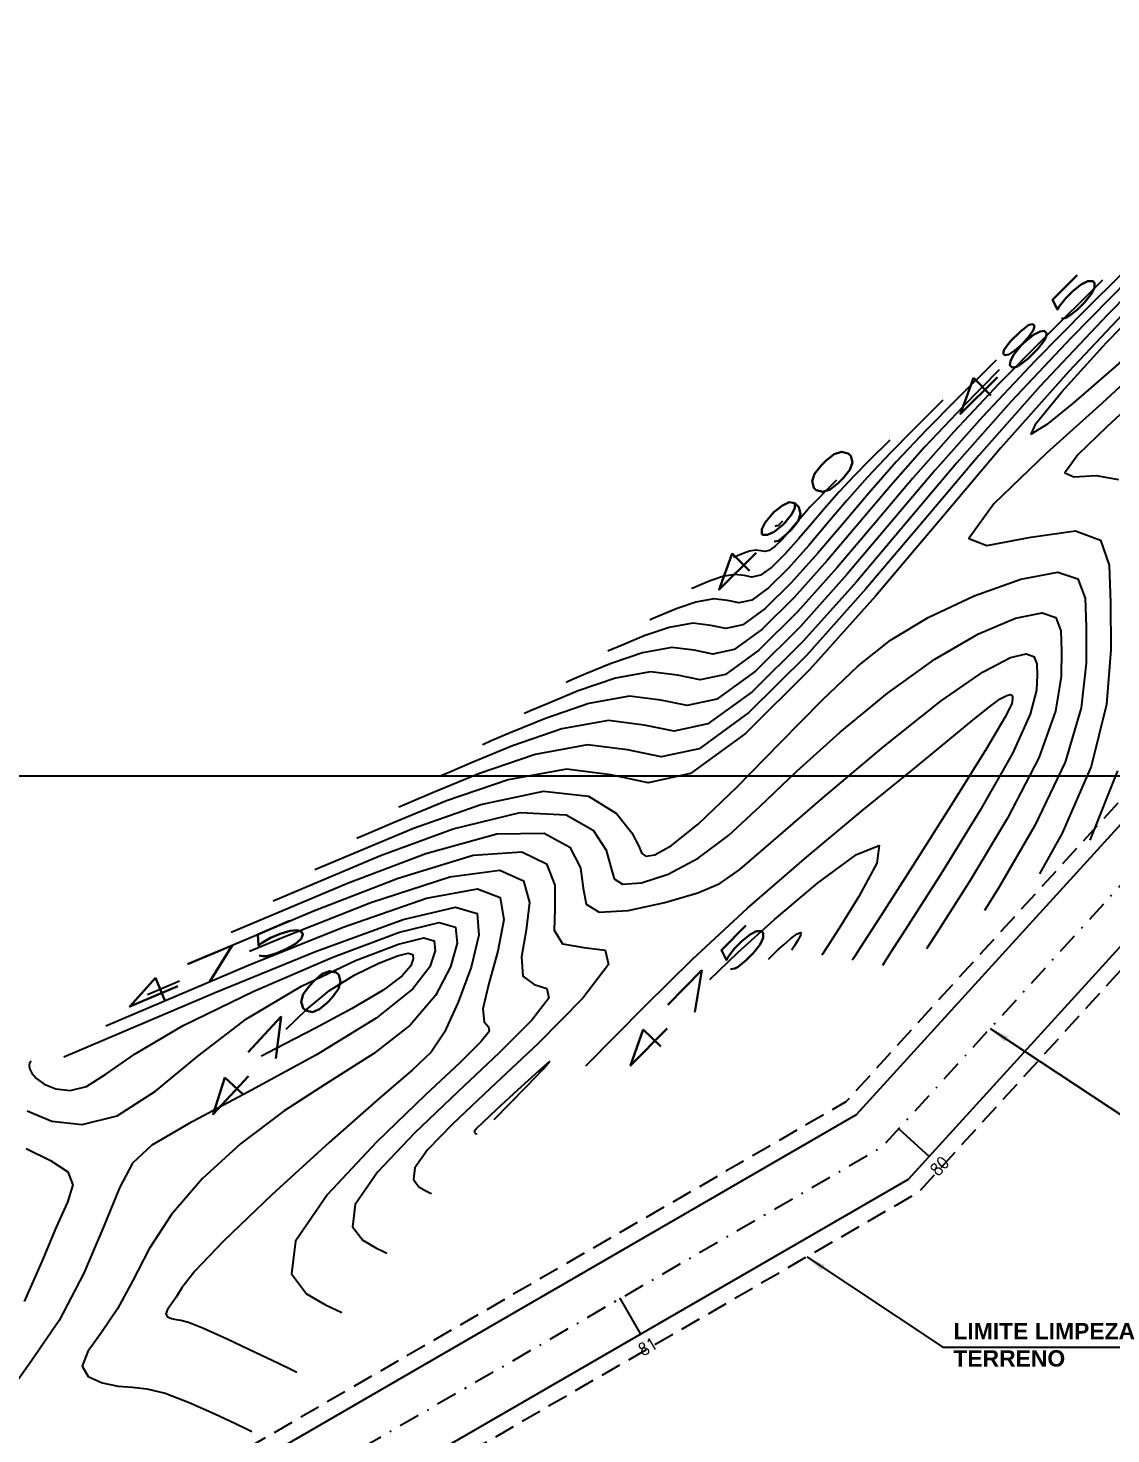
# Model space of a CAD drawing. Header units: millimetres. Extents: x 276147 to 291056, y 9594849 to 9609891.
# Drawn here: x 281621.1 to 281687.2, y 9596128.2 to 9596214 of the extents above; entities that cross this region are included whole.
import ezdxf
from ezdxf.enums import TextEntityAlignment as Align

# ---------------------------------------------------------------- set-up
doc = ezdxf.new("R2010")
doc.units = ezdxf.units.MM
doc.header["$LTSCALE"] = 10
for name, pattern in [('CONTINUO', [0]), ('DASHDOTX2', [50.8, 25.4, -12.7, 0, -12.7]), ('HIDDEN', [0.375, 0.25, -0.125])]:
    doc.linetypes.add(name, pattern=pattern)
for name, color, linetype in [('Curvas mestras', 30, 'Continuous'), ('Curvas simples', 9, 'Continuous'), ('Curvas texto', 2, 'Continuous'), ('TG', 7, 'CONTINUO'), ('Top_malha_coord', 8, 'Continuous')]:
    doc.layers.add(name, color=color, linetype=linetype)
doc.styles.add('r80', font='romans.shx')
doc.styles.add('ROMAND', font='romand', dxfattribs={"height": 0.2})
doc.styles.add('SIMPLEX', font='simplex', dxfattribs={"height": 0.2})
doc.styles.add('T7', font='arial.ttf')
doc.dimstyles.new('cadnorma_dim1', dxfattribs={"dimscale": 0, "dimtxt": 2, "dimasz": 1.199999999999999, "dimexe": 1, "dimexo": 2.5, "dimgap": 0.6, "dimtad": 1, "dimzin": 4, "dimdsep": 46, "dimtxsty": 'r80', "dimblk": 'ARCHTICK', "dimblk1": 'ARCHTICK', "dimblk2": 'ARCHTICK', "dimcen": -1, "dimdle": 1, "dimclrd": 1, "dimclre": 1, "dimclrt": 2, "dimaunit": 1, "dimazin": 0, "dimtfac": 1, "dimtix": 1, "dimtmove": 2, "dimatfit": 0, "dimfxl": 1, "dimarcsym": 0})

# ---------------------------------------------------------------- blocks, each defined once
blk = doc.blocks.new('_ArchTick')
at = {"color": 0, "linetype": 'ByBlock', "const_width": 0.15}
blk.add_lwpolyline([(-0.5, -0.5), (0.5, 0.5)], dxfattribs=at)

msp = doc.modelspace()

# ---------------------------------------------------------------- linework, layer by layer
at = {"color": 8, "linetype": 'HIDDEN', "ltscale": 0.5, "elevation": 160.1796621240507, "flags": 128}
for points in [[(281705.3257447103, 9596186.097807938), (281671.0420966857, 9596148.442213606), (281618.3708522619, 9596117.96751722), (281612.1522653525, 9596096.604426004), (281614.0101236665, 9596087.174232556), (281610.8053393826, 9596082.23393807), (281604.9222878393, 9596084.156284798), (281599.9496397175, 9596090.860116001), (281593.3803922225, 9596109.605399935), (281582.0417510347, 9596127.327627068), (281572.6046193693, 9596134.304534238), (281559.9765863478, 9596134.674678959), (281544.3286989689, 9596118.564739116), (281540.658778394, 9596097.818736246), (281537.5093358072, 9596080.228775298), (281520.4284557049, 9596075.011032958), (281502.0332003358, 9596069.391784875), (281494.509547525, 9596070.404022079), (281490.7256996009, 9596076.43605404), (281493.2584685785, 9596098.132715838), (281480.0995632795, 9596101.385524807), (281449.2964902226, 9596100.548274204), (281430.0223790895, 9596096.12669182), (281411.9683109509, 9596097.93913607), (281407.5724122446, 9596102.453821631), (281411.4039140878, 9596110.665556196), (281403.1008950184, 9596132.470582576), (281380.8081796909, 9596137.376344452), (281359.9408718039, 9596130.859888002), (281347.0544783977, 9596114.790196389), (281314.7314768742, 9596091.261051774), (281302.0196165714, 9596075.766356803), (281286.4640279276, 9596063.849675173), (281278.3709921193, 9596057.649837077), (281271.9708323478, 9596051.505744739), (281253.7808607005, 9596050.73446907), (281235.6029599643, 9596054.86117104), (281221.8458024181, 9596066.889702521), (281218.7834329222, 9596074.38328282), (281220.4968017068, 9596082.605134564), (281229.7359844254, 9596099.331536198), (281236.8484486804, 9596107.608992774), (281236.979980318, 9596119.127903767), (281235.6370826386, 9596129.28381643), (281234.0505352953, 9596141.282374846), (281212.8134960154, 9596149.146566434), (281092.4168111571, 9596154.564297132), (281072.9977757005, 9596155.438134354), (281065.8047075431, 9596158.14915656), (281063.8059635049, 9596165.040728634), (281066.3762022938, 9596173.094204625), (281071.6566353667, 9596181.153613526), (281081.5611500744, 9596198.655863922), (281101.2580152763, 9596233.462159524), (281110.9768763188, 9596250.636341654), (281122.9105798664, 9596265.854385952), (281139.2392582729, 9596279.071111804), (281144.5124366145, 9596320.34150084), (281144.6678345738, 9596400.540929634), (281142.6738615293, 9596440.915119793), (281132.673374487, 9596479.71147487), (281130.7173237967, 9596498.969147392), (281132.9373055062, 9596519.560689582), (281123.2639871383, 9596537.496452231), (281115.0194181657, 9596617.069980796), (281104.5392557544, 9596635.017106473), (281094.1622148029, 9596652.131000444), (281062.9990502925, 9596703.525525687), (281028.0758804538, 9596751.42602632), (281004.8557222936, 9596889.161327347), (280985.2271627478, 9596924.87591348), (280973.6552831217, 9596941.402191738), (280950.7410745324, 9596974.150890775), (280928.3153482458, 9597006.224941807), (280925.6195852169, 9597024.964569218), (280925.2975179172, 9597044.877213322), (280917.2359068681, 9597124.57081029), (280911.1712139401, 9597184.52373918), (280889.6831715604, 9597262.502901934), (280877.7477164246, 9597278.852490822), (280862.055065255, 9597314.685484517), (280856.3541850812, 9597353.476188295), (280854.639876525, 9597373.434056284), (280854.116042565, 9597382.033457942), (280871.520011573, 9597404.084292108), (280905.668337576, 9597426.436078487), (280910.5490067642, 9597446.52226166), (280951.9025449565, 9597502.510226574), (280957.1189760176, 9597513.160656158), (280912.2559968092, 9597626.929295046), (280886.4466186127, 9597649.84623889), (280803.0956212914, 9597671.772893883), (280795.5081167346, 9597683.569792682), (280779.3586608997, 9597708.67864036)], [(281710.5178374354, 9596181.402838333), (281675.4873313782, 9596142.926929222), (281624.307053171, 9596113.31488082), (281619.3497790786, 9596096.28485452), (281621.4263888606, 9596085.744313402), (281613.7482014651, 9596073.908101201), (281600.6285639192, 9596078.195075762), (281593.6947889923, 9596087.542782567), (281587.0441809219, 9596106.520228112), (281576.8415557245, 9596122.466869175), (281570.2070225818, 9596127.371804645), (281562.8511565771, 9596127.587415023), (281550.8473176515, 9596115.229125477), (281547.550488274, 9596096.592201235), (281543.6457749243, 9596074.783975355), (281522.4734780471, 9596068.316416942), (281502.6155564374, 9596062.250364274), (281490.3236323596, 9596063.904127834), (281483.4874242715, 9596074.802088458), (281485.5904618715, 9596092.817507926), (281479.3410703855, 9596094.362323103), (281450.1828653127, 9596093.569781242), (281430.4670404004, 9596089.0468674), (281408.7319094135, 9596091.228852794), (281399.1852311144, 9596101.033503352), (281403.8083725086, 9596110.941892164), (281397.904403359, 9596126.446638325), (281381.1197991235, 9596130.14027862), (281364.0658912837, 9596124.81467321), (281351.9303354857, 9596109.681297015), (281319.5752295485, 9596086.128782371), (281306.9185099731, 9596070.701299338), (281290.7209629054, 9596058.29283213), (281282.937430859, 9596052.330095816), (281274.9102619792, 9596044.624090252), (281253.1431036982, 9596043.701137766), (281232.327572161, 9596048.426628146), (281215.9921594214, 9596062.709449701), (281211.4940514419, 9596073.71626432), (281213.8592733805, 9596085.066129155), (281223.9570691917, 9596103.346943974), (281229.8780090109, 9596110.237709327), (281229.9747168267, 9596118.706916755), (281228.6974866962, 9596128.366206406), (281227.6639062291, 9596136.182850303), (281211.4073002868, 9596142.202760234), (281092.1021365739, 9596147.57137357), (281071.5708639357, 9596148.495260356), (281060.0576341382, 9596152.834524348), (281056.4892279477, 9596165.13821506), (281059.9978339799, 9596176.131930728), (281065.6766406024, 9596184.799368419), (281075.468991096, 9596202.103413628), (281095.1658562979, 9596236.909709232), (281105.1438604567, 9596254.541822702), (281117.8909552532, 9596270.797116162), (281132.6517374361, 9596282.744758626), (281137.513299567, 9596320.793644417), (281137.6674998371, 9596400.374957068), (281135.7175383865, 9596439.857995542), (281125.76273324, 9596478.477130141), (281123.6791015143, 9596498.990861015), (281125.744705554, 9596518.150466044), (281116.4442590884, 9596535.394869061), (281108.2124486681, 9596614.84525679), (281098.5236189183, 9596631.437236797), (281088.1766027751, 9596648.501613624), (281057.1675960032, 9596699.64190077), (281021.4475676514, 9596748.635369822), (280998.1501936199, 9596886.828693196), (280979.2754088979, 9596921.171769831), (280967.9212277801, 9596937.38714387), (280945.0056382589, 9596970.137815801), (280921.6238898133, 9597003.579202123), (280918.6276817167, 9597024.407376846), (280918.3032270725, 9597044.46762471), (280910.2714493166, 9597123.86630265), (280904.2661006415, 9597183.232579943), (280883.2747300601, 9597259.409342542), (280871.6426774854, 9597275.343320373), (280855.2660766902, 9597312.738061812), (280849.3979144628, 9597352.667008877), (280847.6581155221, 9597372.921634253), (280846.9665996198, 9597384.273748573), (280866.7319753881, 9597409.316485843), (280899.5195873695, 9597430.777616875), (280904.0800883559, 9597449.546161648), (280945.8950794268, 9597506.15888102), (280949.4739875075, 9597513.465966662), (280906.3575799417, 9597622.805450775), (280883.0489782383, 9597643.501877958), (280798.6812780778, 9597665.69599096), (280789.6207265427, 9597679.783153443), (280773.4712707121, 9597704.892001115)]]:
    msp.add_lwpolyline(points, dxfattribs=at)
at = {"linetype": 'Continuous'}
for p in [(281674.2822568495, 9596146.802194009, 160.1796621240507), (281674.2822568495, 9596146.802194009, 160.1796621240507), (281657.261708394, 9596136.425501432, 160.1796621240507), (281657.261708394, 9596136.425501432, 160.1796621240507)]:
    msp.add_point(p, dxfattribs=at)
at = {"layer": 'Curvas mestras', "linetype": 'CONTINUO'}
for points in [[(281695.025226548, 9596203.756330317, 25.04636676490509), (281693.6310037827, 9596202.374693532, 25.06365439432881), (281689.2328512719, 9596197.908371702, 25.12172403294565), (281684.6584608987, 9596193.061689956, 25.18871991007799), (281680.5224956224, 9596188.382618437, 25.25902415157501), (281676.6959850317, 9596183.85908917, 25.33044331308659), (281672.8640486292, 9596179.339026162, 25.40163997383527), (281668.8366518522, 9596174.826888168, 25.46865335115896), (281664.9231408866, 9596170.953273932, 25.51702912428618), (281661.5577038565, 9596168.505317952, 25.52968949775416), (281658.9855314427, 9596167.943639483, 25.49646235510909), (281656.6958025462, 9596168.422793865, 25.43479795180932), (281653.9886966251, 9596168.770821193, 25.36905218215858), (281650.4324456224, 9596168.121681042, 25.3189370789656), (281646.6674924424, 9596166.833018897, 25.28558898714579), (281643.6023314734, 9596165.56839872, 25.2655004026924), (281641.9046934511, 9596164.84259125, 25.25520661779188), (281641.279247495, 9596164.57518839, 25.2514141667958), (281641.1898980722, 9596164.536987841, 25.2508723927636)], [(281680.4053727229, 9596193.145824952, 30.10427870034218), (281678.1877621786, 9596190.893842708, 30.13355822358017), (281675.8812901048, 9596188.450077122, 30.16733850093769), (281673.7958773578, 9596186.09082216, 30.20278691282465), (281671.8664967268, 9596183.809994286, 30.23879748114589), (281669.9343797305, 9596181.530915076, 30.27469581910148), (281667.9037097887, 9596179.255831236, 30.30848492289397), (281665.9304619463, 9596177.302700028, 30.33287667061407), (281664.2335611536, 9596176.068405865, 30.3392602175914), (281662.9366345814, 9596175.785199104, 30.32250662256007), (281661.782121284, 9596176.026795918, 30.29141455309909), (281660.4171605321, 9596176.202275457, 30.25826463805018), (281658.6240481361, 9596175.87497051, 30.23299586444367), (281656.7257050249, 9596175.225208485, 30.21618128687578), (281655.1802066675, 9596174.587569434, 30.20605231068069), (281654.3242344359, 9596174.221606346, 30.20086207901798), (281654.0088753529, 9596174.086778944, 30.19894983430598), (281653.9638243391, 9596174.06751689, 30.19867669491538)], [(281689.150594585, 9596193.373257702, 25.26868339485691), (281686.7110341851, 9596191.1280106, 25.29328688697157), (281683.3010028297, 9596188.058791278, 25.3254101885573), (281680.0918971921, 9596184.963866262, 25.36240913518441), (281678.5558341831, 9596182.861130763, 25.4004791110379), (281679.6596525811, 9596182.421875635, 25.43703059133577), (281682.3490756029, 9596182.930962283, 25.47433474785387), (281685.0645493352, 9596183.326649746, 25.51587779834838), (281686.596350978, 9596182.758996453, 25.56522789717158), (281687.134079228, 9596181.225274464, 25.62628036048), (281687.2171628977, 9596178.934557235, 25.70301235575198), (281687.2334780836, 9596176.070663223, 25.79718642213587), (281686.9646939958, 9596172.71638488, 25.90170686485678), (281686.0409241145, 9596168.92925563, 26.007263430834), (281684.2647925928, 9596164.862284245, 26.10488015701728), (281682.8711826893, 9596162.375050062, 26.15840926303966)], [(281667.1797426626, 9596183.916956367, 35.14490302655349), (281667.1426730837, 9596183.879312726, 35.14539244686929), (281667.1041193077, 9596183.838463284, 35.14595712445177), (281667.069259094, 9596183.79902589, 35.14654967401606), (281667.0370084246, 9596183.76090041, 35.14715161637608), (281667.0047118323, 9596183.72280399, 35.14775168462398), (281666.9707667233, 9596183.684773304, 35.14831650720191), (281666.9377830041, 9596183.652125131, 35.14872424947998), (281666.9094174491, 9596183.631492786, 35.14883094988508), (281666.8877387195, 9596183.626758723, 35.14855091015079), (281666.8684400219, 9596183.63079797, 35.14803115450519), (281666.8456234419, 9596183.63373072, 35.14747704103098), (281666.8156496497, 9596183.628259983, 35.14705462972364), (281666.7839176072, 9596183.61739807, 35.14677358654768), (281666.7580828614, 9596183.606740147, 35.14660423869239), (281666.7437744233, 9596183.600622445, 35.1465174873334), (281666.7385032092, 9596183.598368501, 35.14648553447066), (281666.7377506079, 9596183.598046932, 35.14648096441269)], [(281662.7520973041, 9596155.93059886, 20.96203404365539), (281664.4517276193, 9596157.569616308, 20.94244296450367), (281666.6895826074, 9596159.596789604, 20.92093655417881), (281669.3232714137, 9596161.806204833, 20.90140408408797), (281671.7111437019, 9596163.561005652, 20.89183439562069), (281673.0867382734, 9596164.116604839, 20.901241147923), (281672.9481923775, 9596163.019905172, 20.93439764142707), (281671.8520570638, 9596160.983777309, 20.97911588443415), (281670.6194848275, 9596159.0125819, 21.01896758706749), (281669.8967289951, 9596157.883881414, 21.04144552597748), (281669.6304512153, 9596157.468044657, 21.04972687710281), (281669.5924109606, 9596157.408639258, 21.05090992045328)], [(281634.6375933437, 9596157.64686746, 20.34143510999596), (281636.583763715, 9596158.472807085, 20.35343661168329), (281642.036718961, 9596160.624220755, 20.39239755863997), (281646.8713118354, 9596162.202786777, 20.43771732712366), (281649.9155402341, 9596162.5978035, 20.48588164014248), (281651.3574203093, 9596161.958470494, 20.53577555410766), (281651.7249732766, 9596160.623961907, 20.58688399274567), (281651.5336119471, 9596158.94375054, 20.63810130869709), (281651.2483035008, 9596157.308495943, 20.68595958742986), (281651.3214097178, 9596156.119158307, 20.72640033791279), (281652.0090758525, 9596155.61209226, 20.75682023921718), (281652.7826051133, 9596155.36525505, 20.78043631682837), (281652.917087193, 9596154.792002337, 20.8019206956119), (281651.8771797152, 9596153.446799077, 20.82512681608532), (281649.8858150154, 9596151.448543398, 20.85063357159697), (281647.3554933517, 9596149.057238715, 20.87820130176581), (281644.7146447817, 9596146.535021551, 20.90784021470199), (281642.4554235101, 9596144.152539883, 20.9405607801487), (281641.0859155265, 9596142.18256778, 20.97762360560915), (281640.9270279178, 9596140.826289894, 21.0188778522166), (281641.5509611372, 9596139.99852114, 21.0585274702494), (281642.3427357286, 9596139.542484006, 21.08936504132316), (281642.8147129287, 9596139.31558856, 21.1062744203696), (281642.9885987387, 9596139.231995182, 21.11250419143789), (281643.0134398536, 9596139.220052848, 21.11339417842419)], [(281636.8826905066, 9596152.897330025, 15.53844870339117), (281638.0867405854, 9596154.069463057, 15.5242088279079), (281639.5241346959, 9596155.242755603, 15.51461500666079), (281641.0710982374, 9596156.212995576, 15.51387443897289), (281642.5258905463, 9596156.92627156, 15.51970408336231), (281643.6672736964, 9596157.366248818, 15.5281981734766), (281644.3346337237, 9596157.527753836, 15.5363021421104), (281644.6098415231, 9596157.450260049, 15.54436593162566), (281644.6353869518, 9596157.184402127, 15.55359058289056), (281644.4855525297, 9596156.762427095, 15.564410513241), (281643.9617714105, 9596156.143023485, 15.57419350542801), (281642.7972694122, 9596155.26649318, 15.57954068601566), (281640.8745008454, 9596154.12847092, 15.57823553690429), (281638.6728479875, 9596152.945923777, 15.57279121145578), (281636.82092761, 9596151.991152672, 15.56690330632), (281635.7882292886, 9596151.463293824, 15.56347068996138), (281635.4077618018, 9596151.268819613, 15.56220604476729), (281635.3534097309, 9596151.241036732, 15.56202541778069)], [(281628.4159728057, 9596155.006458793, 20.30306811069337), (281630.3621421767, 9596155.832398416, 20.31506959229907)], [(281620.9964442911, 9596145.59437258, 15.4588645049694), (281622.4883639623, 9596144.875301123, 15.51237583146167), (281623.540142188, 9596144.17698074, 15.55637195418558), (281623.8389434473, 9596143.38728566, 15.58824737827265), (281623.5185815588, 9596142.328076307, 15.61652565884609), (281622.8245374184, 9596140.804707367, 15.6525127823439), (281621.9491534292, 9596138.707184568, 15.70367413721718), (281620.872239018, 9596136.264115749, 15.76211320687759)]]:
    msp.add_polyline3d(points, dxfattribs=at)
at = {"layer": 'Curvas simples', "linetype": 'CONTINUO'}
for points in [[(281696.4696840182, 9596205.96321953, 26.00378303989737), (281690.9858769713, 9596200.528919818, 26.07177924350566), (281687.023833454, 9596196.505466105, 26.12409086458817), (281682.9030267423, 9596192.139367994, 26.18444360865718), (281679.1771719692, 9596187.924258983, 26.2477767103442), (281675.7300869707, 9596183.84927, 26.31211414517341), (281672.2781152482, 9596179.777403545, 26.376251163983), (281668.6500634401, 9596175.712676981, 26.43661965898681), (281665.1246046984, 9596172.223158954, 26.48019863208498), (281662.0928753171, 9596170.017935937, 26.49160362859001), (281659.7757520702, 9596169.511951407, 26.46167120858769), (281657.7130666954, 9596169.943594877, 26.40612126046057), (281655.2743894054, 9596170.257111842, 26.34689467985618), (281652.0707663257, 9596169.672339138, 26.30174883359317), (281648.6791341595, 9596168.511456817, 26.2717074310963), (281645.9179065105, 9596167.372232262, 26.25361080383615), (281644.388601049, 9596166.71839467, 26.24433768497292), (281643.8251736666, 9596166.477506505, 26.2409213123934), (281643.7446833266, 9596166.44309405, 26.24043324016708)], [(281693.2209467102, 9596203.519283922, 27.0193923528746), (281688.3407511591, 9596198.683146106, 27.07990411270617), (281684.8148156361, 9596195.102560509, 27.12645769611439), (281681.1475925819, 9596191.217045022, 27.18016733994907), (281677.8318483158, 9596187.465899527, 27.2365292691716), (281674.7641899086, 9596183.839450818, 27.29378499745829), (281671.69218087, 9596180.215781925, 27.35086230139456), (281668.4634750251, 9596176.598464793, 27.40458599952717), (281665.3260695095, 9596173.493043972, 27.44336815996539), (281662.6280467751, 9596171.530552918, 27.4535177922549), (281660.5659726985, 9596171.080263337, 27.42688006212438), (281658.7303298422, 9596171.46439489, 27.37744458180129), (281656.5600821868, 9596171.743402498, 27.32473717761198), (281653.7090870285, 9596171.22299723, 27.28456058816258), (281650.6907768756, 9596170.189894734, 27.25782589501208), (281648.2334815507, 9596169.176066807, 27.24172117238368), (281646.8725096445, 9596168.594197093, 27.2334688048318), (281646.3710988384, 9596168.379824612, 27.2304284379093), (281646.2994685787, 9596168.349199262, 27.22999412022497)], [(281689.9722094025, 9596201.075348314, 28.03500166567719), (281685.6956253472, 9596196.837372387, 28.08802898196478), (281682.6057978155, 9596193.699653907, 28.12882456041149), (281679.3921584223, 9596190.29472206, 28.17589107112468), (281676.4865246649, 9596187.007541072, 28.22528179522809), (281673.7982918498, 9596183.82963264, 28.27545579683238), (281671.1062474897, 9596180.654159315, 28.32547349148399), (281668.2768866135, 9596177.48425361, 28.37255230729667), (281665.5275333211, 9596174.76292899, 28.40653766770592), (281663.1632182355, 9596173.043170903, 28.41543192309067), (281661.3561933258, 9596172.648575256, 28.39208891554469), (281659.7475939885, 9596172.985194897, 28.34876792316533), (281657.8457749704, 9596173.229694152, 28.30257964259681), (281655.3474067297, 9596172.773654327, 28.26737235524669), (281652.7024195924, 9596171.868332656, 28.24394435886958), (281650.5490565904, 9596170.97990135, 28.22983154087299), (281649.3564182426, 9596170.470000507, 28.22259989203633), (281648.91702401, 9596170.282142727, 28.21993556325069), (281648.8542538328, 9596170.25530547, 28.2195549675703)], [(281686.7234720968, 9596198.631413708, 29.05061094582518), (281683.0504995348, 9596194.991598668, 29.09615385122339), (281680.3967799974, 9596192.296748312, 29.1311913919958), (281677.6367242624, 9596189.372399092, 29.17161480235839), (281675.1412010115, 9596186.549181618, 29.21403435399731), (281672.8323937886, 9596183.819813468, 29.25712662891917), (281670.5203141085, 9596181.09253669, 29.3000846818064), (281668.0902982008, 9596178.37004242, 29.34051861506629), (281665.7289971329, 9596176.032814015, 29.36970717538819), (281663.6983896935, 9596174.555787887, 29.37734608663916), (281662.1464139534, 9596174.21688718, 29.3572977690815), (281660.7648571375, 9596174.505995909, 29.32009121173499), (281659.1314677511, 9596174.715984805, 29.28042214035258), (281656.9857274328, 9596174.324312419, 29.25018410987428), (281654.7140623088, 9596173.546770569, 29.2300628229018), (281652.864631628, 9596172.783734892, 29.21794194213317), (281651.8403258402, 9596172.345803928, 29.21173095910078), (281651.4629501816, 9596172.184460836, 29.20944270884817), (281651.4090390875, 9596172.16141168, 29.20911581491558)], [(281680.2259984809, 9596193.743542485, 31.08182959186118), (281677.760246911, 9596191.300051235, 31.11240356965888), (281675.9787443589, 9596189.490936115, 31.13592508793548), (281674.1258559445, 9596187.527754152, 31.16306223222958), (281672.4505537044, 9596185.632462706, 31.1915394715939), (281670.9005986677, 9596183.800176112, 31.22046828051998), (281669.3484463495, 9596181.969292454, 31.24930700942377), (281667.7171213742, 9596180.141619049, 31.27645126343447), (281666.1319257581, 9596178.572585054, 31.2960461783546), (281664.7687326117, 9596177.58102285, 31.3011743811399), (281663.7268552085, 9596177.353511024, 31.28771547609679), (281662.7993844309, 9596177.54759593, 31.26273787443969), (281661.7028523152, 9596177.68856711, 31.2361070829534), (281660.2623678393, 9596177.425628604, 31.21580759893138), (281658.737347741, 9596176.903646402, 31.20229975084979), (281657.4957827044, 9596176.391402975, 31.19416273202248), (281656.8081420338, 9596176.097409766, 31.18999314619899), (281656.5548015224, 9596175.989096057, 31.18845701255808), (281656.5186095933, 9596175.973623099, 31.18823754226057)], [(281676.977261173, 9596191.299606878, 32.09743890466368), (281675.1151210988, 9596189.454277521, 32.12052843880119), (281673.7697265405, 9596188.088030517, 32.13829191946158), (281672.370421785, 9596186.605431188, 32.15878596340505), (281671.1052300538, 9596185.174104255, 32.18029199765041), (281669.934701606, 9596183.790356934, 32.20213913268847), (281668.7625129692, 9596182.407669842, 32.22391819951332), (281667.5305329618, 9596181.02740786, 32.244417571204), (281666.3333895697, 9596179.842470072, 32.25921568603698), (281665.3039030725, 9596179.093640836, 32.263088491894), (281664.5170758365, 9596178.921822948, 32.25292432957531), (281663.81664858, 9596179.068396943, 32.234061183091), (281662.9885450964, 9596179.174857765, 32.21394958059278), (281661.9006885398, 9596178.976285698, 32.19861938621355), (281660.7489894576, 9596178.582084319, 32.18841819468389), (281659.8113577446, 9596178.19523752, 32.18227310051188), (281659.2920506318, 9596177.973213185, 32.17912423340351), (281659.100726694, 9596177.891414165, 32.17796413801582), (281659.0733948475, 9596177.879729306, 32.1777983896059)], [(281689.12917994, 9596191.65626108, 26.32525566159487), (281686.9970180161, 9596189.683506232, 26.34710047938597), (281685.2187747346, 9596187.95820588, 26.36794090786455), (281684.416924666, 9596186.8675539, 26.38758433584331), (281684.9768288709, 9596186.620378625, 26.40692327174801), (281686.3354053724, 9596186.712045144, 26.43119095839529), (281687.6924606838, 9596186.45955301, 26.46670579855299)], [(281673.7285238652, 9596188.855671272, 33.11304821764091), (281672.4699952867, 9596187.608503802, 33.12865330811798), (281671.5607087224, 9596186.685124923, 33.14065875104598), (281670.6149876252, 9596185.683108224, 33.15450969469705), (281669.7599064003, 9596184.715744795, 33.16904455641958), (281668.9688035451, 9596183.780537762, 33.18380996483347), (281668.176578591, 9596182.846048225, 33.19852933692488), (281667.3439445499, 9596181.913196677, 33.21238387903168), (281666.5348543812, 9596181.112355093, 33.22238521397549), (281665.8390745305, 9596180.606257819, 33.22500265544249), (281665.3072964641, 9596180.490134872, 33.21813318305388), (281664.8339127264, 9596180.589196948, 33.2053845245714), (281664.2742378799, 9596180.661149416, 33.19179204563579), (281663.5390092427, 9596180.526943788, 33.18143114078299), (281662.760632174, 9596180.260522235, 33.17453665859966), (281662.1269327818, 9596179.99907106, 33.17038350177199), (281661.7759582297, 9596179.849016605, 33.16825530040981), (281661.6466518658, 9596179.79373228, 33.16747126347357), (281661.6281800995, 9596179.785834517, 33.16735926966388)], [(281670.4797865575, 9596186.411735661, 34.12865753055988), (281669.824868475, 9596185.762730088, 34.13677815729488), (281669.3516909018, 9596185.282218322, 34.14302561534308), (281668.8595534678, 9596184.760786252, 34.1502333932763), (281668.4145827474, 9596184.257385343, 34.15779711524698), (281668.0029064858, 9596183.770719586, 34.16548078428931), (281667.5906452105, 9596183.284425607, 34.17314052713081), (281667.157355138, 9596182.798985492, 34.18035016666141), (281666.7363181928, 9596182.382240111, 34.18555472165789), (281666.3742459909, 9596182.118875802, 34.18691678633647), (281666.0975180919, 9596182.058446795, 34.1833420566723), (281665.8511758732, 9596182.109996963, 34.17670784579559), (281665.5599306609, 9596182.147440068, 34.1696345434498), (281665.1773289467, 9596182.07760189, 34.16424287521247), (281664.7722748908, 9596181.938960154, 34.16065512263191), (281664.442507822, 9596181.802905602, 34.15849387031957), (281664.2598668254, 9596181.724819025, 34.15738642038517), (281664.1925780374, 9596181.696050387, 34.1569784090712), (281664.1829653539, 9596181.691940725, 34.15692011706741)], [(281638.6351128184, 9596162.630881634, 24.26131154547647), (281644.6517754766, 9596165.159687094, 24.29922141685131), (281648.761533921, 9596166.611869868, 24.33413259909457), (281652.593008096, 9596167.42238664, 24.38448428767467), (281655.3376560983, 9596167.1096914, 24.4498258688578), (281657.0448571016, 9596166.060960457, 24.51846123030145), (281657.978471049, 9596164.88055096, 24.57588288697616), (281658.4047149679, 9596164.056270331, 24.61144987095346), (281658.5992312358, 9596163.609729135, 24.62998715802996), (281658.8400183142, 9596163.445989208, 24.64018618871657), (281659.3841855786, 9596163.534167271, 24.64822007876097), (281660.4052790684, 9596164.099606538, 24.6501882768676), (281662.0559557354, 9596165.431706104, 24.63967187414846), (281664.3892366918, 9596167.674512988, 24.61301493618839), (281667.0595966947, 9596170.39066502, 24.57761339724269), (281669.6218736632, 9596172.997448971, 24.54362611307039), (281671.7741270027, 9596175.049103947, 24.51959913419299), (281673.7872900708, 9596176.647683457, 24.50762688528948), (281676.0755147125, 9596178.032193363, 24.50819092549818), (281678.877715133, 9596179.34936708, 24.52127883045208), (281681.7318539874, 9596180.376848279, 24.54490222133208), (281684.0006592915, 9596180.800008181, 24.5765787965243), (281685.2245988896, 9596180.384379715, 24.61476732054459), (281685.6551229445, 9596179.216148576, 24.66169109070648), (281685.7214284592, 9596177.461667161, 24.72051444810089), (281685.7196663342, 9596175.244630072, 24.79312886976138), (281685.4138251048, 9596172.51811771, 24.8763342625785), (281684.4348492197, 9596169.192558689, 24.9656575132135), (281682.5886823701, 9596165.318377957, 25.05555084822441), (281680.381260234, 9596161.505990904, 25.13616758727909), (281679.5252396934, 9596160.14552195, 25.1635652165601)], [(281636.0803275664, 9596160.724776424, 23.27175066541858), (281642.6347725355, 9596163.487966595, 23.31277523193006), (281647.0803304302, 9596165.114957092, 23.34869886035764), (281651.1625842823, 9596166.117487175, 23.39779253627378), (281653.9821278829, 9596165.981719673, 23.45883981869289), (281655.6229984049, 9596165.035338463, 23.52278980505389), (281656.4150966048, 9596163.816403197, 23.57863317986229), (281656.7038865263, 9596162.78271923, 23.61830288012015), (281656.8970753223, 9596162.071057841, 23.64550120846567), (281657.4179344232, 9596161.737932034, 23.66687287084957), (281658.5734290847, 9596161.83068302, 23.68702844097018), (281660.2052948681, 9596162.3599629, 23.70244192812567), (281662.0389611534, 9596163.327249968, 23.7075532741469), (281663.8758992016, 9596164.725504408, 23.69860798397306), (281665.8217517714, 9596166.513612742, 23.67907392749069), (281668.0582024906, 9596168.641938375, 23.6542246809436), (281670.6983786247, 9596171.020600324, 23.62927641134917), (281673.581193949, 9596173.398718094, 23.60921661139906), (281676.4770048814, 9596175.485168794, 23.59897527916789), (281679.1592623614, 9596177.034235109, 23.6020566423864), (281681.413801452, 9596177.981842894, 23.61626128029047), (281683.0295497564, 9596178.309330598, 23.63796373273681), (281683.8803372082, 9596178.020418113, 23.66450941787079), (281684.1796040906, 9596177.208356198, 23.69712712467617), (281684.2256940204, 9596175.988777084, 23.73801654062439), (281684.2058555823, 9596174.418595916, 23.78907137023958), (281683.8629572171, 9596172.319851544, 23.85096164784366), (281682.8287743252, 9596169.455861738, 23.92405159576765), (281680.9125721446, 9596165.77447067, 24.00622157202764), (281678.6335662383, 9596161.96161708, 24.0854166564273), (281676.6884640035, 9596158.8877651, 24.14709813738909), (281675.9849960945, 9596157.789185718, 24.16897621963608)], [(281633.5255433117, 9596158.818670211, 22.28218983821307), (281640.6177695961, 9596161.816247093, 22.32632901423815), (281645.3991259412, 9596163.61804531, 22.36326506888469), (281649.7321604654, 9596164.812586708, 22.41110081746916), (281652.6265986672, 9596164.853747947, 22.46785374827189), (281654.2011387054, 9596164.009715475, 22.52711839226279), (281654.851722163, 9596162.752256433, 22.58138343991916), (281655.0030570867, 9596161.50916913, 22.62515583637605), (281655.1949194114, 9596160.532387545, 22.66101522601417), (281655.9958515338, 9596160.029875856, 22.6935595403516), (281657.7626725928, 9596160.127199769, 22.72583677052498), (281660.0053106648, 9596160.620318254, 22.75469561209638), (281662.0219655706, 9596161.222792847, 22.77543468660178), (281663.3625627129, 9596161.776496818, 22.78420101912664), (281664.5839078458, 9596162.636559458, 22.78053451059131), (281666.494530318, 9596164.286427781, 22.76482322850237), (281669.6226312454, 9596166.992095709, 22.73895374118317), (281673.3750988295, 9596170.14975373, 22.71080632481929), (281676.8784950507, 9596172.93814423, 22.68975963283768), (281679.4408105862, 9596174.719102122, 22.6828345070567), (281681.0957489169, 9596175.586837508, 22.68762033913256), (281682.0584402232, 9596175.818654016, 22.69934863617851), (281682.53607453, 9596175.65645752, 22.7142514624025), (281682.7040842351, 9596175.20056283, 22.73256317116056), (281682.7299595819, 9596174.515887007, 22.75551863308968), (281682.6920438324, 9596173.59256276, 22.78501381780688), (281682.3120883292, 9596172.121585377, 22.8255890129108), (281681.2226994334, 9596169.719165795, 22.88244564543447), (281679.2364609224, 9596166.230564386, 22.95689224303669), (281676.8858722452, 9596162.41724426, 23.0346656928628), (281674.8834092658, 9596159.26971795, 23.09760996254366), (281673.7638823943, 9596157.521394681, 23.13242762294567), (281673.3514252306, 9596156.877275316, 23.14525519273917), (281673.2925029219, 9596156.785258409, 23.14708770093017)], [(281655.1661389704, 9596150.641972106, 21.98379710785548), (281658.8145980827, 9596154.345377352, 21.93567835077147), (281661.6668033028, 9596157.141353378, 21.90131135468582), (281665.0369206764, 9596160.273900907, 21.86631164289747), (281668.6389501506, 9596163.399814524, 21.8361846233343), (281672.1174881192, 9596166.281368013, 21.81158609144359), (281675.0997810768, 9596168.707199242, 21.79195964770366), (281677.3049724879, 9596170.5195721, 21.77683632946307), (281678.8197976676, 9596171.775240617, 21.76609745956699), (281679.8228878985, 9596172.584582867, 21.75971184342367), (281680.4758113105, 9596173.053884761, 21.75743986256157), (281680.8718774443, 9596173.273071578, 21.7582078243463), (281681.08733069, 9596173.327977434, 21.76073353962008), (281681.1918128511, 9596173.292496918, 21.76399352701591), (281681.2285653789, 9596173.192769455, 21.76799923784307), (281681.2342251429, 9596173.04299693, 21.77302072543856), (281681.1782320802, 9596172.766528605, 21.78095629808701), (281680.761219439, 9596171.923318211, 21.80021641063246), (281679.6166245391, 9596169.982468849, 21.84083972781409), (281677.5603506971, 9596166.6866571, 21.90756296678188), (281675.1381782492, 9596162.872870434, 21.9839147619528), (281673.0783555257, 9596159.6516698, 22.04812184043442), (281671.9271674106, 9596157.8539031, 22.0839241514073), (281671.503046, 9596157.191568056, 22.0971144853134), (281671.4424569426, 9596157.096949335, 22.09899879436449)], [(281687.6469990088, 9596168.665952576, 27.04886934851268), (281685.9507246244, 9596164.430714503, 27.15360300199569)], [(281630.9707580575, 9596156.912564002, 21.29262899086788), (281638.6007666568, 9596160.144527588, 21.33988279660437), (281643.7179224497, 9596162.121132532, 21.37783133008955), (281648.3017366518, 9596163.50768724, 21.42440906606819), (281651.2710694518, 9596163.725776222, 21.47686767785078), (281652.7792800058, 9596162.984092485, 21.53144699955328), (281653.2883477187, 9596161.68810867, 21.58413373274701), (281653.2719135605, 9596160.227426311, 21.63166874650378), (281653.2502408145, 9596158.928178536, 21.67380857465056), (281653.7552533337, 9596158.100628374, 21.71106386531349), (281655.0528472365, 9596157.880518802, 21.74432396216758), (281656.3448066913, 9596157.705509605, 21.77599306727959), (281656.5668881353, 9596156.838741532, 21.80885404491298), (281654.9944125399, 9596154.785685653, 21.84456514494696), (281652.2609400701, 9596152.021153439, 21.88028515424548), (281649.339596422, 9596149.262284705, 21.91204833067931), (281647.0388911838, 9596147.08674219, 21.9371550025858), (281645.5088714588, 9596145.514255378, 21.9579706401305), (281644.7349722401, 9596144.425075673, 21.97812689692691), (281644.6506801582, 9596143.705548478, 22.0000129441938), (281644.9816874095, 9596143.266403114, 22.02104774097418), (281645.4017368405, 9596143.024467902, 22.03740757974768), (281645.6521283755, 9596142.904096691, 22.04637826260614), (281645.7443772544, 9596142.859748457, 22.04968326937851), (281645.7575558097, 9596142.853413705, 22.05015539270568)], [(281625.8611875515, 9596153.100352583, 19.31350726346457), (281634.5667607755, 9596156.801087582, 19.36699039404948), (281640.3555154694, 9596159.12730797, 19.40696381996131), (281645.4408880215, 9596160.897887308, 19.45102557572281), (281648.5600110189, 9596161.469831774, 19.49489556983789), (281649.93556061, 9596160.932847505, 19.5401041413748), (281650.1615988327, 9596159.559814146, 19.58963428563177), (281649.7953103323, 9596157.66007378, 19.64453390360316), (281649.2463671897, 9596155.688814348, 19.6981105876944), (281648.8875651016, 9596154.13768824, 19.74173679043048), (281648.965305468, 9596153.343665719, 19.76931653652309), (281649.2204045349, 9596153.025000492, 19.7848795865753), (281649.2672852537, 9596152.745264148, 19.7949872935165), (281648.7599478926, 9596152.107913509, 19.80568847470889), (281647.5106899604, 9596150.875933355, 19.82098198900667), (281645.3713892837, 9596148.852193717, 19.84435422005797), (281642.3903983814, 9596145.983301908, 19.87852539410559), (281639.4019755594, 9596142.790823387, 19.92315095293768), (281637.4368578111, 9596139.940058889, 19.97712032692249), (281637.2033756756, 9596137.947030311, 20.0377427930685), (281638.1202348628, 9596136.730638169, 20.09600723229556), (281639.2837356146, 9596136.06049911, 20.14132255592588), (281639.9772974801, 9596135.72707943, 20.16617061096218), (281640.2328202209, 9596135.604240917, 20.17532514615186), (281640.2693228988, 9596135.586692985, 20.17663291140667)], [(281623.3064022971, 9596151.194246374, 18.32394641606109), (281632.549757836, 9596155.12936808, 18.38054417635749), (281638.6743109784, 9596157.630395195, 18.42153006114268), (281644.0104642053, 9596159.592986844, 18.46433385697631), (281647.2063929714, 9596160.346801203, 18.50378594748648), (281648.5289842585, 9596159.94675474, 18.5434441594148), (281648.6498039324, 9596158.629079513, 18.58904816725729), (281648.1669532469, 9596156.67351071, 18.64343739950309), (281647.384689994, 9596154.53379207, 18.6978507311174), (281646.533808363, 9596152.707174456, 18.74062668017316), (281645.7232496963, 9596151.491460891, 18.76419342184408), (281644.5745509827, 9596150.38667894, 18.77733737885458), (281642.5873913747, 9596148.693412324, 18.79293439942148), (281639.5002203354, 9596145.966387065, 18.82032535164359), (281636.0065396115, 9596142.776913444, 18.85471010816718), (281633.0386172623, 9596139.950445034, 18.88775344813209), (281631.289666952, 9596138.113418149, 18.91284304319149), (281630.4966707503, 9596137.096192095, 18.93025811566946), (281630.1575603381, 9596136.530112881, 18.94200073011189), (281629.8697847811, 9596136.107825672, 18.95006191786118), (281629.6288887208, 9596135.767194124, 18.95638838128392), (281629.5299361983, 9596135.50738704, 18.96291563360458), (281629.6357113734, 9596135.325717423, 18.97099202769778), (281629.8798709029, 9596135.21208308, 18.97961685233489), (281630.1637935621, 9596135.15452601, 18.98720227662449), (281630.4466924247, 9596135.120069323, 18.9940101762509), (281630.9191397339, 9596134.991653496, 19.00770192654781), (281631.829544023, 9596134.631198099, 19.03778871524588), (281633.3052695534, 9596133.964155052, 19.08927005526817), (281634.9894914966, 9596133.170108695, 19.14909841955847), (281636.4043377432, 9596132.492172709, 19.19971464379657), (281637.1930975869, 9596132.112988595, 19.22797331170619), (281637.4836928978, 9596131.97328918, 19.23838439144629), (281637.5252069425, 9596131.953332126, 19.23987169712515)], [(281621.2990681779, 9596150.932005936, 17.29150725397949), (281621.2076355367, 9596150.812252436, 17.29359606010581), (281621.1751982922, 9596150.68873387, 17.29699249184657), (281621.2042327345, 9596150.491199603, 17.30404829138166), (281621.3394255013, 9596150.209629932, 17.31598881332641), (281621.6247543528, 9596149.875492202, 17.33266569985747), (281622.1040223095, 9596149.53061751, 17.35358747662718), (281622.8043126665, 9596149.23691332, 17.37726916492431), (281623.6858597622, 9596149.136571482, 17.39825305992008), (281624.6921801948, 9596149.391854187, 17.41008818892038), (281625.8662666058, 9596150.135053601, 17.4093025041835), (281627.649014782, 9596151.378569672, 17.40434003013388), (281630.5807985415, 9596153.104827307, 17.40662391987601), (281634.9102039241, 9596155.214905888, 17.42438570250258), (281639.7186778089, 9596157.28448856, 17.45309111001868), (281643.7958852876, 9596158.807908949, 17.48501450175857), (281646.2194564942, 9596159.394427706, 17.51444469808806), (281647.2188927144, 9596159.113003591, 17.54372891088457), (281647.3116642727, 9596158.147520386, 17.57722895910007), (281646.9087604414, 9596156.687272811, 17.61699189534147), (281645.9952402842, 9596154.943195313, 17.65580571888449), (281644.4496868028, 9596153.131629262, 17.68414389403506), (281642.222562872, 9596151.411272096, 17.69581169801268), (281639.5518698058, 9596149.710221533, 17.69794282605608), (281636.7474907873, 9596147.898930343, 17.70100285861147), (281634.0910400891, 9596145.88739367, 17.71359415995857), (281631.7510453676, 9596143.743789077, 17.73686558180228), (281629.8677623825, 9596141.575842507, 17.7701025024613), (281628.5156990833, 9596139.484450957, 17.81149428311937), (281627.5063771968, 9596137.543205632, 17.85484598912041), (281626.585567657, 9596135.818874829, 17.8928664116861), (281625.595902884, 9596134.366618365, 17.92058909542129), (281624.7674532909, 9596133.1951792, 17.94234588023707), (281624.4271537889, 9596132.301696826, 17.96479325610889), (281624.7909155859, 9596131.67693058, 17.99256813983408), (281625.6305891081, 9596131.28613717, 18.02222925119307), (281626.6070050854, 9596131.088198125, 18.04831565401716), (281627.4740865458, 9596131.020570109, 18.06793717699799), (281628.358140733, 9596130.935027152, 18.08848645558788), (281629.4785631931, 9596130.661920415, 18.11992674428939), (281630.9559162526, 9596130.097485842, 18.16807839132116), (281632.5154043561, 9596129.40149359, 18.22218977872717), (281633.7833937333, 9596128.799599616, 18.26736624908838), (281634.4854763196, 9596128.462083817, 18.2925195708263), (281634.7441389036, 9596128.337735834, 18.301786597443), (281634.7810899856, 9596128.319971267, 18.30311046276216)], [(281621.0687929395, 9596147.896957938, 16.3856017887334), (281622.5559284835, 9596147.273248594, 16.43589217242288), (281624.4279768876, 9596147.060162561, 16.48045347459589), (281626.564993627, 9596147.602280254, 16.50558646922909), (281628.8871073154, 9596149.107353862, 16.50288004786449), (281631.4747550696, 9596151.235803647, 16.48507651497809), (281634.4484471442, 9596153.511220645, 16.4702063245673), (281637.8116824763, 9596155.517633118, 16.4719706357896), (281641.0999137893, 9596157.080840234, 16.48675268524997), (281643.7315794934, 9596158.087079385, 16.50660632129038), (281645.2770456102, 9596158.461091273, 16.5253734137255), (281645.9143676191, 9596158.281631824, 16.54404743123766), (281645.973525612, 9596157.665961254, 16.56540977084978), (281645.6505666388, 9596156.701035913, 16.59054633832739), (281644.6057915719, 9596155.352597553, 16.613760759446), (281642.3655652445, 9596153.556085063, 16.62766107524249), (281638.7218760479, 9596151.331083303, 16.6274299742395), (281634.5291886289, 9596149.033764126, 16.6185482732576), (281630.9075901996, 9596147.104448363, 16.60907131780147), (281628.6818608398, 9596145.80839927, 16.60686302112617), (281627.4955511239, 9596144.710664716, 16.61902105532099), (281626.6969065034, 9596143.20123999, 16.65245153670867), (281625.7417322133, 9596140.855483754, 16.71014554318708), (281624.5160836432, 9596137.990219168, 16.7794338625132), (281623.0135749764, 9596135.107636781, 16.84373209331858), (281621.3220199881, 9596132.625411065, 16.89111625289988), (281619.9060188608, 9596130.623164278, 16.92830339938837)], [(281666.3302643775, 9596157.160309667, 19.9928263369689), (281666.6502138175, 9596157.484340318, 19.98863075036527), (281666.9215832535, 9596157.746031843, 19.98550277177446), (281667.278888371, 9596158.06969896, 19.98206896012155), (281667.6993928606, 9596158.422462398, 19.97895033247508), (281668.0806505278, 9596158.702640513, 19.97742241961859), (281668.3002829567, 9596158.791350298, 19.97892430957606), (281668.2781620658, 9596158.616246957, 19.98421820227259), (281668.1031491406, 9596158.291150475, 19.99135810966578), (281667.906351809, 9596157.976422036, 19.9977209769163), (281667.7909536337, 9596157.79620907, 20.00130989714268), (281667.7484389377, 9596157.729814926, 20.00263213590691), (281667.7423649813, 9596157.720330188, 20.0028210138876)], [(281649.584075767, 9596147.382803326, 22.97928248331618), (281651.5297909261, 9596149.369648762, 22.95323327879629), (281652.5678513009, 9596150.451127958, 22.93863201918751), (281652.9610140583, 9596150.915031962, 22.93132259467131), (281652.3009957712, 9596150.355339255, 22.93641416050701), (281651.0065854936, 9596149.17025489, 22.94926458390867), (281649.703337903, 9596147.959040318, 22.9627938678928), (281648.8830299646, 9596147.191560758, 22.97147678633658), (281648.5023058333, 9596146.82010949, 22.97600632711288), (281648.3840299564, 9596146.667584572, 22.9786301756717), (281648.3743323978, 9596146.584807059, 22.98114803611267), (281648.4124126841, 9596146.534286091, 22.98356795878817), (281648.4607369547, 9596146.5064528, 22.98545006531958), (281648.4895438215, 9596146.49260482, 22.986482104901), (281648.500155772, 9596146.48750272, 22.98686231472266), (281648.5016727665, 9596146.486774564, 22.98691662712687)]]:
    msp.add_polyline3d(points, dxfattribs=at)
msp.add_polyline3d([(281687.7036236249, 9596193.520954303, 24.23405955537189), (281684.9440738325, 9596191.134362057, 24.25687143500869), (281683.3339874594, 9596189.819978869, 24.26762208473838), (281682.3756865176, 9596189.218223546, 24.26810439399878), (281682.6656271223, 9596189.894826312, 24.25175303381141), (281684.2353705851, 9596191.821392326, 24.22013201975238), (281686.9752572634, 9596194.820994234, 24.17683779888057), (281690.5808946252, 9596198.53453098, 24.1275274581017), (281693.9689625775, 9596201.874203758, 24.08610081914549), (281695.8614101316, 9596203.570037054, 24.0685184811914), (281695.4084867433, 9596202.791881228, 24.08492597207399), (281693.4736585977, 9596200.46887103, 24.12220945625765), (281691.3486943151, 9596197.969963072, 24.16144019781817), (281690.0416391442, 9596196.365886688, 24.18776668652168), (281689.425648834, 9596195.534452159, 24.20264672310759), (281689.0901527622, 9596195.055242486, 24.21161527387767), (281688.7100024814, 9596194.591800382, 24.21917076935958), (281688.3017162479, 9596194.143510435, 24.22566495652748), (281687.9672304959, 9596193.79371795, 24.23041293336749), (281687.7817299193, 9596193.601772975, 24.23297909196441), (281687.7133872862, 9596193.53105651, 24.23392450911666), (281687.7036236249, 9596193.520954303, 24.23405955537189)], close=True, dxfattribs=at)
at = {"layer": 'TG', "color": 3, "linetype": 'Continuous'}
for p, q in [((281674.2822568495, 9596146.802194009, 160.1796621240507), (281676.1308532575, 9596145.119133899, 160.1796621240507)), ((281657.261708394, 9596136.425501432, 160.1796621240507), (281658.5137087981, 9596134.261594089, 160.1796621240507)), ((281657.261708394, 9596136.425501432, 160.1796621240507), (281658.5137087976, 9596134.261594089, 160.1796621240507))]:
    msp.add_line(p, q, dxfattribs=at)
at = {"layer": 'TG', "color": 1, "linetype": 'DASHDOTX2', "ltscale": 0.005, "elevation": 160.1796621240507, "flags": 128}
msp.add_lwpolyline([(281790.7268869359, 9596216.427577747), (281789.4419953647, 9596215.538653059), (281713.6258222786, 9596190.015370687), (281673.2647140323, 9596145.684571415), (281621.3389527166, 9596115.64119902), (281615.7510222154, 9596096.444640262), (281617.7182562636, 9596086.45927298), (281612.276770424, 9596078.071019635), (281602.7754258794, 9596081.175680282), (281596.8222143546, 9596089.201449282), (281590.2122865723, 9596108.062814023), (281579.4416533798, 9596124.897248125), (281571.4058209757, 9596130.83816944), (281561.4138714623, 9596131.13104699), (281547.5880083105, 9596116.896932298), (281544.1046333342, 9596097.205468744), (281540.5775553655, 9596077.506375324), (281521.4509668761, 9596071.66372495), (281502.3243783867, 9596065.821074575), (281492.4165899422, 9596067.154074958), (281487.1065619363, 9596075.61907125), (281489.424465225, 9596095.475111881), (281479.7203168323, 9596097.873923955), (281449.7396777679, 9596097.059027724), (281430.2447097449, 9596092.586779607), (281410.3501101822, 9596094.58399443), (281403.3788216795, 9596101.743662491), (281407.606143298, 9596110.803724177), (281400.5026491884, 9596129.458610447), (281380.9639894072, 9596133.758311536), (281362.0033815439, 9596127.837280607), (281349.4924069416, 9596112.235746702), (281317.1533532111, 9596088.69491707), (281304.4690632719, 9596073.23382807), (281288.5924954164, 9596061.071253652), (281280.6542114894, 9596054.989966448), (281273.4405471637, 9596048.064917497), (281253.4619821996, 9596047.21780342), (281233.9652660625, 9596051.643899594), (281218.9189809201, 9596064.799576113), (281215.1387421818, 9596074.049773568), (281217.1780375437, 9596083.83563186), (281226.8465268085, 9596101.339240085), (281233.3632288458, 9596108.923351051), (281233.4773485725, 9596118.917410262), (281232.1672846674, 9596128.82501142), (281230.8572207621, 9596138.732612574), (281212.1103981511, 9596145.674663335), (281092.2594738657, 9596151.067835353), (281072.2843198184, 9596151.966697356), (281062.9311708404, 9596155.491840454), (281060.1475957258, 9596165.089471845), (281063.1870181368, 9596174.613067677), (281068.6666379847, 9596182.976490973), (281078.515070585, 9596200.379638772), (281098.2119357871, 9596235.18593438), (281108.0603683878, 9596252.589082178), (281120.4007675595, 9596268.325751055), (281135.9454978545, 9596280.907935213), (281141.0128680904, 9596320.567572625), (281141.1676672056, 9596400.45794335), (281139.1956999575, 9596440.386557667), (281129.2180538635, 9596479.094302505), (281127.1982126556, 9596498.980004204), (281129.3410055299, 9596518.855577812), (281119.8541231133, 9596536.445660645), (281111.6159334168, 9596615.957618793), (281101.5314373364, 9596633.227171635), (281091.1694087888, 9596650.31630703), (281060.0833231477, 9596701.58371323), (281024.7617240526, 9596750.030698072), (281001.5029579565, 9596887.99501027), (280982.2512858229, 9596923.023841655), (280970.7882554504, 9596939.3946678), (280947.8733563958, 9596972.144353287), (280924.9696190296, 9597004.902071966), (280922.1236334663, 9597024.68597303), (280921.8003724947, 9597044.672419015), (280913.7536780926, 9597124.218556473), (280907.7186572907, 9597183.87815956), (280886.4789508103, 9597260.956122238), (280874.6951969551, 9597277.097905597), (280858.6605709725, 9597313.711773163), (280852.876049772, 9597353.071598586), (280851.1489960236, 9597373.17784527), (280850.5413210922, 9597383.153603258), (280869.1259934803, 9597406.700388975), (280902.5939624727, 9597428.606847681), (280907.3145475598, 9597448.034211652), (280948.8988121914, 9597504.334553793), (280953.2964817624, 9597513.313311411), (280909.3067883757, 9597624.867372911), (280884.7477984255, 9597646.674058424), (280800.8884496848, 9597668.734442422), (280792.5644216387, 9597681.676473062), (280757.4817696955, 9597736.22227156)], dxfattribs=at)
at = {"layer": 'TG', "color": 8, "linetype": 'CONTINUO', "elevation": 160.1796621240507}
for points in [[(281697.9086425687, 9596169.03886377), (281674.8522978504, 9596143.714826992), (281623.4590244694, 9596113.979543163), (281618.3215628317, 9596096.33050759), (281620.3669224037, 9596085.948587567), (281613.327792596, 9596075.097506467), (281601.2419530503, 9596079.046677051), (281594.5883390951, 9596088.016687341), (281587.9493539647, 9596106.960966945), (281577.5844407686, 9596123.161263162), (281570.5495364082, 9596128.362194587), (281562.4405036866, 9596128.599881297), (281549.9160864108, 9596115.70564171), (281546.5659582911, 9596096.767420525), (281542.7691407641, 9596075.561803918), (281533.9603037653, 9596072.870944813)], [(281689.9208779068, 9596167.692415684), (281671.677130213, 9596147.654315837), (281619.2188809627, 9596117.302854875), (281613.1804815988, 9596096.558772935), (281615.0695901223, 9596086.969958385), (281611.2257482509, 9596081.044532802), (281604.3088987073, 9596083.304683506), (281599.0560896135, 9596090.386211228), (281592.4752191793, 9596109.164661104), (281581.2988659901, 9596126.633233083), (281572.2621055421, 9596133.314144295), (281560.3872392373, 9596133.662212681), (281545.2599302089, 9596118.088222882), (281541.6433083765, 9596097.643516958), (281538.3859699664, 9596079.450946733), (281534.544595863, 9596078.277511863)]]:
    msp.add_lwpolyline(points, dxfattribs=at)
at = {"layer": 'Top_malha_coord'}
msp.add_line((280704.9449592536, 9596168.365639728), (282519.1202998299, 9596168.365639724), dxfattribs=at)

# ---------------------------------------------------------------- texts
at = {"layer": 'Curvas texto', "extrusion": (-0.0200587750042602, 0.03274469824035457, 0.999262443146182), "style": 'SIMPLEX'}
for s, rotation, width, p, p2 in [('485', 193.2588003559607, 3.299405087776051, (-5252880.311674896, -8029832.510762033, 308604.3670167996), (-5252892.698720575, -8029835.429532268, 308604.3670167996)), ('490', 193.2588003689314, 3.299405086711716, (-5252862.145128021, -8029830.869537668, 308609.3670167997), (-5252874.532173696, -8029833.788307905, 308609.3670167997)), ('475', 171.4989845876435, 3.299405168531546, (-5252817.958627024, -8029828.762930954, 308594.3670167997), (-5252830.545083597, -8029826.881644372, 308594.3670167997)), ('475', 193.8821249499735, 3.29940519382781, (-5252842.355133384, -8029809.462444271, 308594.3670167998), (-5252854.709693571, -8029812.515798717, 308594.3670167998)), ('470', 195.8034566960561, 3.299405226287075, (-5252819.090000866, -8029820.42467347, 308589.3670167995), (-5252831.335244801, -8029823.890526168, 308589.3670167995))]:
    msp.add_text(s, height=1.5, rotation=rotation, dxfattribs=dict(at, width=width)).set_placement(p, p2, align=Align.FIT)
at = {"layer": 'TG', "color": 5, "extrusion": (-0.0415905386191974, -0.04568114946599983, 0.998089905610126), "style": 'ROMAND', "width": 0.8324324306587303}
msp.add_text('80', height=0.75, rotation=89.98057446619025, dxfattribs=at).set_placement((-6252072.166909057, 7271484.46200899, -449918.1277790891), (-6252072.166536113, 7271485.562008925, -449918.1277790891), align=Align.FIT)
at = {"layer": 'TG', "color": 5, "extrusion": (-0.05347288048826385, -0.03093850952224145, 0.998089905610126), "style": 'ROMAND', "width": 0.9935483858203992}
msp.add_text('81', height=0.75, rotation=89.98057456322644, dxfattribs=at).set_placement((-8165002.279007332, 5039903.006605974, -311791.3095672383), (-8165002.278634391, 5039904.10660591, -311791.3095672383), align=Align.FIT)
at = {"layer": 'Top_malha_coord', "color": 7, "insert": (281677.6157433055, 9596134.951851413, 160.1796621240507), "char_height": 1, "attachment_point": 1, "style": 'T7'}
msp.add_mtext_dynamic_manual_height_columns('{\\fArial|b1|i0|c0|p34;LIMITE LIMPEZA\\PTERRENO}', width=16.67673822349752, gutter_width=12.5, heights=[0], dxfattribs=at)

# ---------------------------------------------------------------- leaders
at = {"linetype": 'CONTINUO'}
for points in [[(281679.8661475378, 9596152.9352847, 160.1796621240507), (281688.1788489436, 9596147.437670015, 160.1796621240507), (281699.3149930153, 9596147.437670015, 160.1796621240507)], [(281668.6613955231, 9596138.977557514, 160.1796621240507), (281676.9740969288, 9596133.479942825, 160.1796621240507), (281689.4757578546, 9596133.479942825, 160.1796621240507)]]:
    msp.add_leader(points, dimstyle='cadnorma_dim1', override={"dimscale": 1, "dimgap": 0.6, "dimtad": 0, "dimzin": 1, "dimclrd": 256}, dxfattribs=at)

doc.saveas('drawing.dxf')
